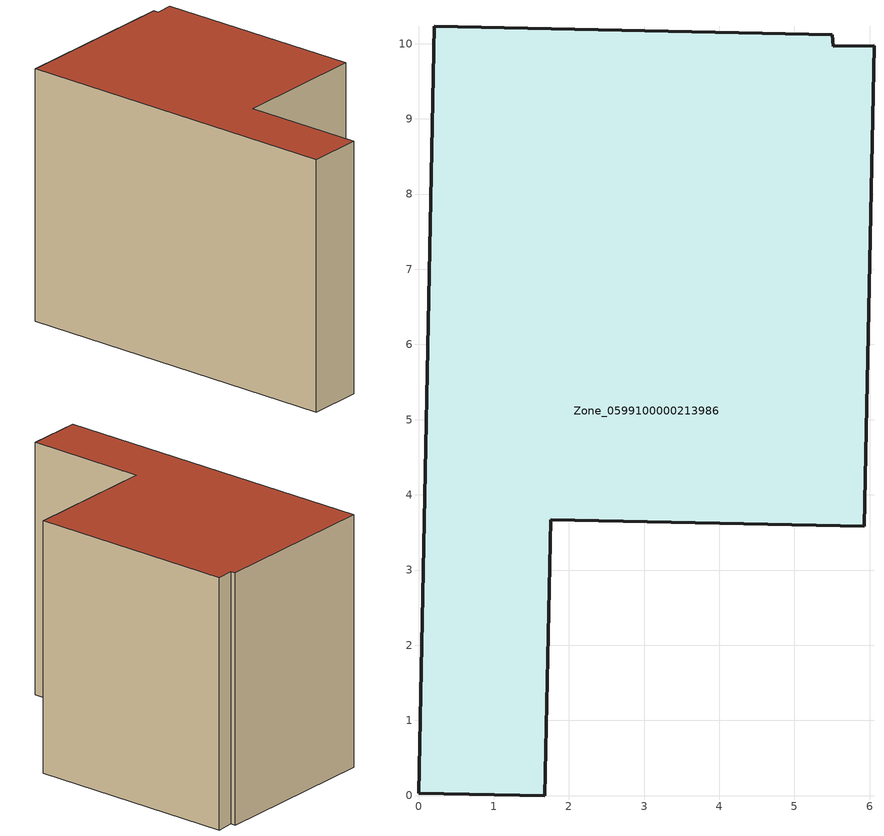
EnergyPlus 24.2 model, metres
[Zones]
Zone_0599100000213986
 floor ground (C_G): 0,0.03 0.21,10.23 5.5,10.12 5.52,9.97 6.06,9.98 5.93,3.58 1.76,3.67 1.68,0 z0
 wall outside (C_F): 0.21,10.23 0,0.03 1.68,0 1.76,3.67 5.93,3.58 6.06,9.98 5.52,9.97 5.5,10.12 0.21,10.23 z0:7.76
 roof outside (C_R): 6.06,9.98 5.52,9.97 5.5,10.12 0.21,10.23 0,0.03 1.68,0 1.76,3.67 5.93,3.58 z7.76
[BUILDING]
Pand.0599100000213986: North Axis=0; Terrain=City; Loads Convergence Tolerance Value=0.04; Temperature Convergence Tolerance Value=0.4; Solar Distribution=FullExterior; Maximum Number of Warmup Days=25; Minimum Number of Warmup Days=1
[Site:Location]
Rotterdam.The.Hague.AP_ZH_NLD Design_Conditions: Latitude=51.96; Longitude=4.45; Time Zone=1; Elevation=-4.5
[SITE:GROUNDTEMPERATURE:BUILDINGSURFACE]
18, 18, 18, 18, 18, 18, 18, 18, 18, 18, 18, 18
[MATERIAL] Thermal Absorptance=0.9; Solar Absorptance=0.7; Visible Absorptance=0.7
Name | Roughness | Thickness | Conductivity | Density | Specific Heat
G.TC.1946 | MediumSmooth | 0.15 | 1 | 540 | 1210
F.TC.1946 | Rough | 0.3 | 0.857143 | 1920 | 840
R.TC.1946 | MediumRough | 0.2 | 0.909091 | 1500 | 1000
[CONSTRUCTION]
C_G: G.TC.1946
C_F: F.TC.1946
C_R: R.TC.1946
[ZONE]
Zone_0599100000213986: Type=1; Multiplier=1; Ceiling Height=Autocalculate; Volume=Autocalculate; Floor Area=autocalculate; Part of Total Floor Area=Yes
[ZONEINFILTRATION:DESIGNFLOWRATE]
Infil_Zone_0599100000213986: Zone or ZoneList or Space or SpaceList=Zone_0599100000213986; Schedule=AlwaysOn; Design Flow Rate Calculation Method=Flow/Area; Flow Rate per Floor Area=0.003; Constant Term Coefficient=1; Temperature Term Coefficient=0; Velocity Term Coefficient=0; Velocity Squared Term Coefficient=0
[HVACTEMPLATE:ZONE:IDEALLOADSAIRSYSTEM]
Zone_0599100000213986: Maximum Heating Supply Air Temperature=50; Minimum Cooling Supply Air Temperature=13; Maximum Heating Supply Air Humidity Ratio=0.0156; Minimum Cooling Supply Air Humidity Ratio=0.0077; Heating Limit=NoLimit; Cooling Limit=NoLimit; Dehumidification Control Type=ConstantSensibleHeatRatio; Cooling Sensible Heat Ratio=0.7; Dehumidification Setpoint=60; Humidification Control Type=None; Humidification Setpoint=30; Outdoor Air Method=None; Outdoor Air Flow Rate per Person=0.00944; Outdoor Air Flow Rate per Zone Floor Area=0; Outdoor Air Flow Rate per Zone=0; Demand Controlled Ventilation Type=None; Outdoor Air Economizer Type=NoEconomizer; Heat Recovery Type=None; Sensible Heat Recovery Effectiveness=0.7; Latent Heat Recovery Effectiveness=0.65
[ZONECONTROL:THERMOSTAT]
ThermostatControl_Zone_0599100000213986: Zone or ZoneList=Zone_0599100000213986; Control Type Schedule=DualSetpointControlType; Control 1=Thermostat_Zone_0599100000213986; Temperature Difference Between Cutout And Setpoint=0
[THERMOSTATSETPOINT:DUALSETPOINT]
Thermostat_Zone_0599100000213986: Heating Setpoint Temperature Schedule=HeatingSetpoint_Zone_0599100000213986; Cooling Setpoint Temperature Schedule=CoolingSetpoint_Zone_0599100000213986
[SCHEDULE:COMPACT]
HeatingSetpoint_Zone_0599100000213986: Through: 12/31, For: AllDays, Until: 24:00, 21
CoolingSetpoint_Zone_0599100000213986: Through: 12/31, For: AllDays, Until: 24:00, 24
DualSetpointControlType: Through: 12/31, For: AllDays, Until: 24:00, 4
AlwaysOn: Through: 12/31, For: AllDays, Until: 24:00, 1
